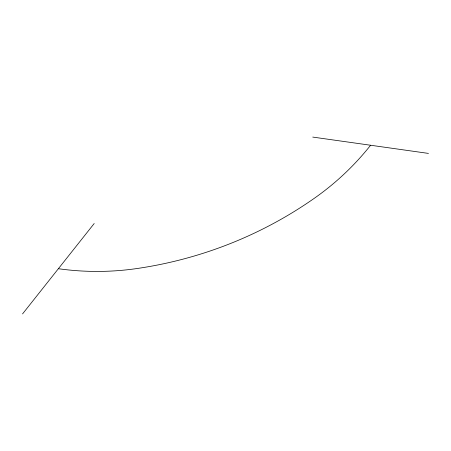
<?xml version="1.0" encoding="UTF-8"?>
<svg xmlns="http://www.w3.org/2000/svg" width="451" height="451" viewBox="0 0 451 451"><rect width="100%" height="100%" fill="white"/><g stroke="black" fill="none" stroke-linecap="round" stroke-linejoin="round"><path stroke-width="0.68" d="M22.55 313.919L94.197 223.51M312.757 137.081L428.45 153.408M370.604 145.245A272.545 268.069 9.9 0 1 314.088 198.451A411.74 404.975 9.9 0 1 136.788 268.559A272.545 268.069 9.9 0 1 58.371 268.711"/></g></svg>
